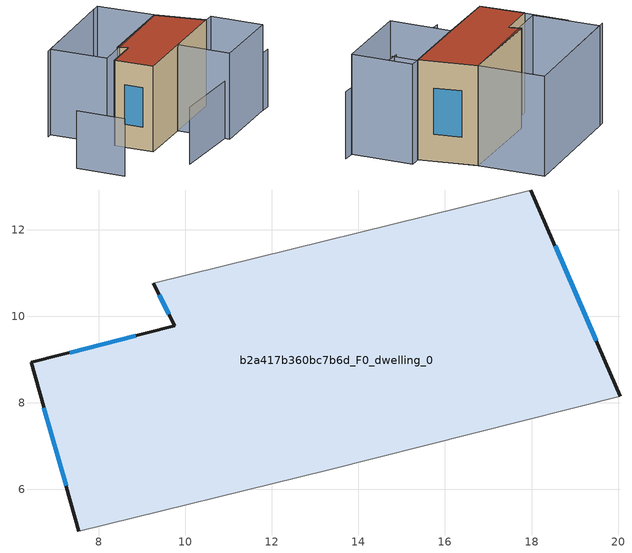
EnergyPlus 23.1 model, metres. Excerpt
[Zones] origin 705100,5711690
b2a417b360bc7b6d_F0_dwelling_0
 floor ground (EU_floor_Construction): 20.06,8.15 17.99,12.92 9.26,10.76 9.75,9.78 6.43,8.93 7.54,5.04 13.28,6.44 z0
 wall outside (EU_wall_Construction): 17.99,12.92 20.06,8.15 / 7.54,5.04 6.43,8.93 9.75,9.78 9.26,10.76 z0:9
 wall adiabatic (EU_wall_Construction): 9.26,10.76 17.99,12.92 / 20.06,8.15 13.28,6.44 7.54,5.04 z0:9
 window (EU_Window_Construction): 9.62,10.05 9.39,10.5 / 18.55,11.63 19.5,9.43 / 7.24,6.09 6.73,7.88 / 7.32,9.16 8.85,9.55 z2.43:6.57
 roof outside (EU_roof_Construction): 17.99,12.92 20.06,8.15 13.28,6.44 7.54,5.04 6.43,8.93 9.75,9.78 9.26,10.76 z9
shading: 7.12,0.26 23.49,3.26 / 13.74,6.54 14.89,1.5 / -0.27,8.37 0.94,3.47 z0:6; 15.43,18.45 4.37,15.46 / 13.28,6.44 21.07,8.41 / 21.07,8.41 22.42,3.07 / 22.42,3.07 14.63,1.1 / 14.63,1.1 13.28,6.44 / 4.89,15.6 16.42,18.72 / 16.42,18.72 17.99,12.92 / 17.99,12.92 6.46,9.8 / 6.46,9.8 4.89,15.6 z0:9
[Building]
EU S2 Campaign: North Axis=0; Terrain=City; Solar Distribution=FullExterior
[Site:Location]
London: Latitude=51.5; Longitude=-0.5; Time Zone=0; Elevation=25
[SizingPeriod:WeatherFileDays]
AnnualSizingPeriod: Begin Month=1; Begin Day of Month=1; End Month=12; End Day of Month=31; Day of Week for Start Day=Monday; Use Weather File Daylight Saving Period=No; Use Weather File Rain and Snow Indicators=No
[MATERIAL]
EU_InternalMass_Material: Roughness=MediumRough; Thickness=0.1; Conductivity=1; Density=1800; Specific Heat=900; Thermal Absorptance=0.9; Solar Absorptance=0.7; Visible Absorptance=0.7
[MATERIAL:NOMASS] Roughness=MediumRough; Thermal Absorptance=0.9; Solar Absorptance=0.7; Visible Absorptance=0.7
Name | Thermal Resistance
EU_wall_NoMass | 0.555556
EU_roof_NoMass | 0.510204
EU_floor_NoMass | 1.68919
[WINDOWMATERIAL:SIMPLEGLAZINGSYSTEM]
EU_Window_SimpleGlazing: UFactor=3.96; Solar Heat Gain Coefficient=0.85; Visible Transmittance=0.85
[CONSTRUCTION]
EU_wall_Construction: EU_wall_NoMass
EU_roof_Construction: EU_roof_NoMass
EU_floor_Construction: EU_floor_NoMass
EU_InternalMass_Construction: EU_InternalMass_Material
EU_Window_Construction: EU_Window_SimpleGlazing
[ZONE]
b2a417b360bc7b6d_F0_dwelling_0: Type=1; Multiplier=1; Ceiling Height=autocalculate; Volume=549.758; Floor Area=autocalculate; Part of Total Floor Area=Yes
[INTERNALMASS]
b2a417b360bc7b6d_F0_dwelling_0_EU_InternalMass: Construction=EU_InternalMass_Construction; Zone or ZoneList=b2a417b360bc7b6d_F0_dwelling_0; Surface Area=61.0838
[OTHEREQUIPMENT]
EU_Step8_InternalGain_b2a417b360bc7b6d_F0_dwelling_0_f000: Fuel Type=Electricity; Zone or ZoneList or Space or SpaceList=b2a417b360bc7b6d_F0_dwelling_0; Schedule=EU_Step8_GainSchedule_b2a417b360bc7b6d_F0_dwelling_0_f000; Design Level Calculation Method=Watts/Area; Power per Zone Floor Area=1; Fraction Latent=0; Fraction Radiant=0; Fraction Lost=0; Carbon Dioxide Generation Rate=0; EndUse Subcategory=EU_Step8_InternalGains
[ZONEVENTILATION:DESIGNFLOWRATE]
EU_ConstantAir_b2a417b360bc7b6d_F0_dwelling_0: Zone or ZoneList or Space or SpaceList=b2a417b360bc7b6d_F0_dwelling_0; Schedule=EU_AlwaysOn; Design Flow Rate Calculation Method=AirChanges/Hour; Air Changes per Hour=0.48; Ventilation Type=Natural; Fan Pressure Rise=0; Fan Total Efficiency=1; Constant Term Coefficient=1; Temperature Term Coefficient=0; Velocity Term Coefficient=0; Velocity Squared Term Coefficient=0; Minimum Indoor Temperature=-100; Maximum Indoor Temperature=100; Delta Temperature=-100; Minimum Outdoor Temperature=-100; Maximum Outdoor Temperature=100; Maximum Wind Speed=40
[HVACTEMPLATE:THERMOSTAT]
EU_HeatOnly_b2a417b360bc7b6d_F0_dwelling_0: Constant Heating Setpoint=20; Constant Cooling Setpoint=50
[HVACTEMPLATE:ZONE:IDEALLOADSAIRSYSTEM]
b2a417b360bc7b6d_F0_dwelling_0: Template Thermostat=EU_HeatOnly_b2a417b360bc7b6d_F0_dwelling_0; System Availability Schedule=EU_AlwaysOn; Maximum Heating Supply Air Temperature=50; Minimum Cooling Supply Air Temperature=13; Maximum Heating Supply Air Humidity Ratio=0.0156; Minimum Cooling Supply Air Humidity Ratio=0.0077; Heating Limit=NoLimit; Cooling Limit=NoLimit; Heating Availability Schedule=EU_AlwaysOn; Cooling Availability Schedule=EU_CoolingOff; Dehumidification Control Type=ConstantSensibleHeatRatio; Cooling Sensible Heat Ratio=0.7; Dehumidification Setpoint=60; Humidification Control Type=None; Humidification Setpoint=30; Outdoor Air Method=None; Outdoor Air Flow Rate per Person=0.00944; Outdoor Air Flow Rate per Zone Floor Area=0; Outdoor Air Flow Rate per Zone=0; Demand Controlled Ventilation Type=None; Outdoor Air Economizer Type=NoEconomizer; Heat Recovery Type=None; Sensible Heat Recovery Effectiveness=0.7; Latent Heat Recovery Effectiveness=0.65
[SIZING:ZONE]
b2a417b360bc7b6d_F0_dwelling_0: Zone Cooling Design Supply Air Temperature Input Method=SupplyAirTemperature; Zone Cooling Design Supply Air Temperature=13; Zone Heating Design Supply Air Temperature Input Method=SupplyAirTemperature; Zone Heating Design Supply Air Temperature=50; Zone Cooling Design Supply Air Humidity Ratio=0.008; Zone Heating Design Supply Air Humidity Ratio=0.008; Cooling Design Air Flow Method=DesignDay; Cooling Design Air Flow Rate=0; Cooling Minimum Air Flow per Zone Floor Area=0.000762; Cooling Minimum Air Flow=0; Cooling Minimum Air Flow Fraction=0.2; Heating Design Air Flow Method=DesignDay; Heating Design Air Flow Rate=0; Heating Maximum Air Flow per Zone Floor Area=0.002032; Heating Maximum Air Flow=0.141576; Heating Maximum Air Flow Fraction=0.3; Account for Dedicated Outdoor Air System=No; Dedicated Outdoor Air System Control Strategy=NeutralSupplyAir; Dedicated Outdoor Air Low Setpoint Temperature for Design=autosize; Dedicated Outdoor Air High Setpoint Temperature for Design=autosize; Zone Load Sizing Method=Sensible Load Only No Latent Load; Zone Latent Cooling Design Supply Air Humidity Ratio Input Method=HumidityRatioDifference; Zone Cooling Design Supply Air Humidity Ratio Difference=0.005; Zone Latent Heating Design Supply Air Humidity Ratio Input Method=HumidityRatioDifference; Zone Humidification Design Supply Air Humidity Ratio Difference=0.005
[SCHEDULE:CONSTANT]
Name | Hourly Value
EU_AlwaysOn | 1
EU_CoolingOff | 0
[SCHEDULE:FILE]
EU_Step8_GainSchedule_b2a417b360bc7b6d_F0_dwelling_0_f000: File=../../schedules/b2a417b360bc7b6d/b2a417b360bc7b6d_F0_dwelling_0_f000_gain.csv; Column Number=1; Rows to Skip at Top=0; Number of Hours of Data=8760; Column Separator=Comma; Interpolate to Timestep=No; Minutes per Item=60; Adjust Schedule for Daylight Savings=Yes
